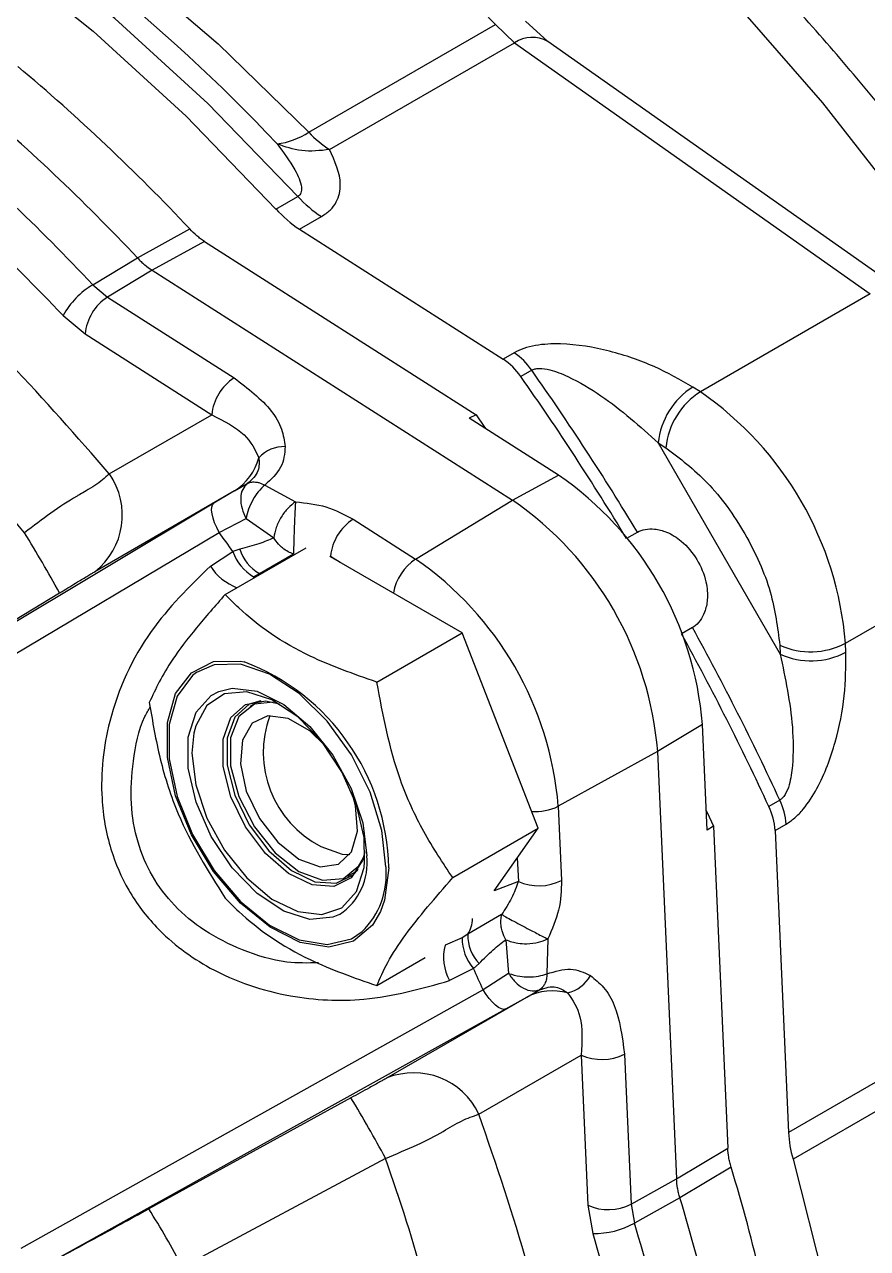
# Model space of a CAD drawing. Extents: x 75 to 2075, y 25 to 1460.
# Drawn here: x 1885.41 to 1919.45, y 570.92 to 620.32 of the extents above; entities that cross this region are included whole.
import ezdxf

# ---------------------------------------------------------------- set-up
doc = ezdxf.new("R2010")
doc.units = 0
doc.header["$LTSCALE"] = 5
doc.linetypes.add('SLD-KATı', pattern=[0])
doc.layers.get('0').update_dxf_attribs({"linetype": 'CONTINUOUS'})

msp = doc.modelspace()

# ---------------------------------------------------------------- linework, layer by layer
at = {"color": 7, "linetype": 'SLD-KATı'}
for p, q in [((1904.426, 620.321), (1899.559, 625.341)), ((1906.544, 619.636), (1905.643, 620.46)), ((1896.889, 615.969), (1904.426, 620.321)), ((1904.426, 620.321), (1905.195, 619.579)), ((1897.731, 615.27), (1905.195, 619.579)), ((1905.195, 619.579), (1919.558, 609.453)), ((1920.906, 609.511), (1906.543, 619.637)), ((1895.565, 612.873), (1896.449, 613.383)), ((1896.515, 612.058), (1897.399, 612.568)), ((1889.974, 610.898), (1892.082, 612.067)), ((1896.515, 612.058), (1904.734, 606.816)), ((1892.673, 611.569), (1890.564, 610.401)), ((1892.673, 611.569), (1903.645, 604.572)), ((1888.172, 609.817), (1889.974, 610.898)), ((1890.564, 610.401), (1888.763, 609.32)), ((1890.564, 610.401), (1905.119, 601.118)), ((1888.172, 609.817), (1888.763, 609.32)), ((1888.763, 609.32), (1893.876, 606.058)), ((1919.558, 609.453), (1912.7, 605.494)), ((1886.969, 608.576), (1887.856, 607.831)), ((1887.856, 607.831), (1892.969, 604.569)), ((1905.176, 607.071), (1904.734, 606.816)), ((1905.888, 606.368), (1905.446, 606.113)), ((1912.7, 605.494), (1912.392, 605.69)), ((1888.836, 602.182), (1892.969, 604.569)), ((1903.645, 604.572), (1903.37, 604.433)), ((1906.973, 602.135), (1903.37, 604.433)), ((1910.997, 603.436), (1915.921, 594.907)), ((1910.997, 603.436), (1911.305, 603.24)), ((1893.894, 601.496), (1894.406, 601.795)), ((1895.116, 601.732), (1896.353, 601.059)), ((1905.119, 601.118), (1906.973, 602.135)), ((1893.894, 601.496), (1888.246, 598.235)), ((1893.894, 601.496), (1893.057, 600.997)), ((1893.057, 600.997), (1874.754, 590.04)), ((1901.202, 598.744), (1905.119, 601.118)), ((1893.272, 599.822), (1894.354, 600.384)), ((1894.354, 600.384), (1895.478, 599.601)), ((1898.677, 600.355), (1901.202, 598.744)), ((1874.897, 588.878), (1893.272, 599.822)), ((1909.735, 599.591), (1910.156, 599.833)), ((1893.512, 597.315), (1896.78, 599.202)), ((1892.916, 598.466), (1893.822, 599.052)), ((1894.107, 599.152), (1893.822, 599.052)), ((1894.901, 598.166), (1896.275, 598.952)), ((1897.753, 598.852), (1897.744, 598.858)), ((1903.087, 595.773), (1897.769, 598.843)), ((1918.555, 595.353), (1925.193, 599.185)), ((1894.661, 598.035), (1894.901, 598.166)), ((1878.863, 592.555), (1886.825, 597.38)), ((1899.636, 593.78), (1903.087, 595.773)), ((1906.149, 587.881), (1903.087, 595.773)), ((1912.38, 595.98), (1911.96, 595.737)), ((1915.905, 595.272), (1915.921, 594.907)), ((1918.571, 594.989), (1918.555, 595.353)), ((1894.885, 593.018), (1894.511, 592.803)), ((1912.782, 592.073), (1910.974, 590.977)), ((1912.971, 587.804), (1912.782, 592.073)), ((1910.974, 590.977), (1906.96, 588.771)), ((1910.974, 590.977), (1911.737, 573.729)), ((1915.906, 589.016), (1915.464, 588.761)), ((1906.96, 588.771), (1907.092, 585.779)), ((1902.698, 585.889), (1906.149, 587.881)), ((1904.375, 585.357), (1906.149, 587.881)), ((1913.228, 587.973), (1912.971, 587.804)), ((1913.228, 587.973), (1913.803, 574.971)), ((1915.717, 587.794), (1916.159, 588.049)), ((1915.717, 587.794), (1916.256, 575.606)), ((1898.469, 585.948), (1898.842, 586.163)), ((1904.676, 584.4), (1903.309, 583.604)), ((1903.075, 583.461), (1902.393, 583.169)), ((1903.309, 583.604), (1903.075, 583.461)), ((1906.54, 583.414), (1906.504, 582.007)), ((1904.84, 583.386), (1904.956, 582.021)), ((1899.636, 581.532), (1901.593, 582.662)), ((1903.536, 582.226), (1903.765, 582.423)), ((1903.536, 582.226), (1902.576, 581.735)), ((1904.956, 582.021), (1903.928, 581.365)), ((1903.928, 581.365), (1885.263, 570.923)), ((1900.042, 577.805), (1905.69, 581.066)), ((1904.839, 580.591), (1905.69, 581.066)), ((1905.69, 581.066), (1906.204, 581.36)), ((1925.946, 581.2), (1916.256, 575.606)), ((1886.199, 570.218), (1904.839, 580.591)), ((1926.114, 580.112), (1916.44, 574.527)), ((1903.756, 576.342), (1907.889, 578.728)), ((1907.889, 578.728), (1908.157, 572.669)), ((1909.632, 578.769), (1909.9, 572.71)), ((1898.591, 577.002), (1890.432, 572.518)), ((1899.985, 574.562), (1891.794, 570.171)), ((1911.737, 573.729), (1913.803, 574.971)), ((1913.938, 574.21), (1911.872, 572.969)), ((1909.9, 572.71), (1911.737, 573.729)), ((1908.157, 572.669), (1908.359, 571.528)), ((1909.9, 572.71), (1910.035, 571.949)), ((1911.872, 572.969), (1910.035, 571.949))]:
    msp.add_line(p, q, dxfattribs=at)
at = {"color": 8, "linetype": 'SLD-KATı'}
for p, q in [((1897.753, 598.852), (1897.77, 598.866)), ((1897.77, 598.866), (1898.15, 598.623)), ((1894.989, 598.168), (1894.901, 598.166)), ((1905.307, 586.683), (1905.349, 585.738)), ((1905.349, 585.738), (1904.375, 585.357))]:
    msp.add_line(p, q, dxfattribs=at)
at = {"color": 7, "linetype": 'SLD-KATı', "flags": 128}
for points in [[(1866.678, 633.41), (1870.334, 632.753), (1874.093, 631.63), (1877.921, 630.053), (1881.783, 628.035), (1885.646, 625.593), (1889.474, 622.751), (1893.233, 619.534), (1896.889, 615.969)], [(1896.449, 613.383), (1892.816, 617.137), (1889.064, 620.559), (1885.227, 623.618), (1881.338, 626.286), (1877.432, 628.541), (1873.544, 630.363), (1869.706, 631.734), (1865.955, 632.644), (1862.322, 633.084)], [(1861.438, 632.574), (1865.071, 632.134), (1868.823, 631.224), (1872.66, 629.852), (1876.548, 628.031), (1880.454, 625.776), (1884.343, 623.108), (1888.18, 620.049), (1891.932, 616.627), (1895.565, 612.873)], [(1903.645, 604.572), (1903.989, 604.076), (1904.036, 604.008)], [(1893.272, 599.822), (1893.171, 600.02), (1893.087, 600.215), (1893.024, 600.401), (1892.983, 600.571), (1892.966, 600.72), (1892.972, 600.844), (1893.003, 600.937), (1893.057, 600.997)], [(1899.787, 584.525), (1899.465, 583.972), (1898.693, 583.322), (1897.695, 583.085), (1896.543, 583.277), (1895.324, 583.885), (1894.127, 584.863), (1893.042, 586.139), (1892.148, 587.618), (1891.513, 589.19), (1891.183, 590.74), (1891.183, 592.151), (1891.513, 593.32), (1892.148, 594.159), (1893.042, 594.607), (1894.127, 594.63), (1894.282, 594.6)], [(1892.353, 594.164), (1892.193, 594.042), (1891.571, 593.219), (1891.247, 592.073), (1891.247, 590.689), (1891.571, 589.17), (1892.193, 587.629), (1893.069, 586.179), (1894.133, 584.928), (1895.306, 583.969), (1896.501, 583.374), (1897.63, 583.185), (1898.609, 583.418), (1899.044, 583.71)], [(1898.133, 584.407), (1897.866, 584.289), (1896.93, 584.205), (1895.877, 584.536), (1894.8, 585.251), (1893.794, 586.287), (1892.95, 587.552), (1892.341, 588.934), (1892.023, 590.31), (1892.023, 591.557), (1892.341, 592.565), (1892.95, 593.245), (1893.256, 593.407)], [(1899.142, 586.523), (1899.118, 587.506), (1898.811, 588.832), (1898.225, 590.164), (1897.411, 591.383), (1896.442, 592.382), (1895.403, 593.071), (1894.388, 593.39), (1893.487, 593.309), (1892.779, 592.836), (1892.327, 592.014), (1892.249, 591.714)], [(1899.157, 586.936), (1899.06, 586.587), (1898.604, 585.877), (1897.899, 585.535), (1897.021, 585.597), (1896.066, 586.057), (1895.137, 586.865), (1894.334, 587.934), (1893.745, 589.147), (1893.434, 590.374), (1893.434, 591.481), (1893.745, 592.348), (1894.334, 592.882), (1895.137, 593.024), (1895.711, 592.904)], [(1894.958, 593.028), (1894.484, 592.893), (1893.904, 592.368), (1893.598, 591.514), (1893.598, 590.425), (1893.904, 589.218), (1894.484, 588.023), (1895.274, 586.971), (1896.188, 586.176), (1897.129, 585.723), (1897.993, 585.662), (1898.687, 585.999), (1898.887, 586.221)], [(1895.467, 592.974), (1894.691, 592.889), (1894.067, 592.39), (1893.734, 591.527), (1893.734, 590.405), (1894.067, 589.159), (1894.691, 587.938), (1895.533, 586.891), (1896.49, 586.144)], [(1897.526, 591.241), (1896.926, 591.815), (1896.054, 592.318), (1895.242, 592.424), (1894.598, 592.118), (1894.209, 591.441), (1894.129, 590.486), (1894.367, 589.38), (1894.893, 588.274), (1895.633, 587.316), (1896.49, 586.637), (1896.49, 586.637)], [(1896.49, 586.637), (1897.347, 586.327), (1898.088, 586.429), (1898.613, 586.929), (1898.851, 587.759), (1898.771, 588.808), (1898.623, 589.339)], [(1912.936, 588.593), (1912.971, 588.519), (1913.228, 587.973)], [(1897.374, 587.147), (1898.231, 586.838), (1898.549, 586.829)], [(1896.49, 586.144), (1897.447, 585.786), (1898.289, 585.861), (1898.913, 586.36), (1899.094, 586.689)], [(1904.839, 580.591), (1904.76, 580.574), (1904.663, 580.594), (1904.553, 580.65), (1904.433, 580.74), (1904.306, 580.86), (1904.176, 581.008), (1904.049, 581.178), (1903.928, 581.365)], [(1916.44, 574.527), (1917.699, 569.578), (1918.606, 564.714), (1919.154, 559.977), (1919.337, 555.411), (1919.154, 551.056), (1918.606, 546.952), (1917.699, 543.135), (1916.44, 539.64)]]:
    msp.add_lwpolyline(points, dxfattribs=at)
at = {"color": 8, "linetype": 'SLD-KATı', "flags": 128}
for points in [[(1927.133, 546.57), (1928.043, 547.254), (1930.091, 549.183), (1931.881, 551.467), (1933.396, 554.087), (1934.624, 557.02), (1935.555, 560.241), (1936.18, 563.722), (1936.493, 567.432), (1936.493, 571.341), (1936.179, 575.414), (1935.554, 579.616), (1934.624, 583.911), (1933.395, 588.262), (1931.88, 592.632), (1930.09, 596.982), (1928.042, 601.276), (1925.752, 605.477), (1923.242, 609.547), (1920.531, 613.453), (1917.645, 617.16), (1914.607, 620.637), (1911.444, 623.854), (1908.182, 626.782)], [(1900.006, 586.325), (1899.843, 587.79), (1899.366, 589.335), (1898.609, 590.845), (1897.63, 592.208), (1896.501, 593.323), (1895.306, 594.107), (1894.133, 594.503), (1893.069, 594.481), (1892.353, 594.164)], [(1893.256, 593.407), (1893.794, 593.535), (1894.8, 593.41), (1895.877, 592.881), (1896.93, 591.996), (1897.866, 590.832), (1898.6, 589.494), (1899.069, 588.099), (1899.23, 586.773)], [(1892.249, 591.714), (1892.172, 590.915), (1892.327, 589.636), (1892.779, 588.292), (1893.487, 587.002), (1894.388, 585.881), (1895.403, 585.027), (1896.442, 584.518), (1897.411, 584.398), (1898.225, 584.677), (1898.811, 585.332), (1899.118, 586.304), (1899.142, 586.523)], [(1900.118, 586.288), (1899.952, 584.985), (1899.787, 584.525)]]:
    msp.add_lwpolyline(points, dxfattribs=at)
at = {"color": 8, "linetype": 'SLD-KATı'}
for centre, radius, start, end in [((1845.72, 568.672), 68.424, 43.19014, 60.01805), ((1905.916, 618.507), 1.292, 61.001, 123.9363), ((1841.449, 563.906), 56.757, 39.2362, 62.939), ((1902.333, 597.027), 2.056, 123.3689, 170.1727), ((1894.744, 599.615), 2.159, 212.1656, 249.5718), ((1891.039, 586.119), 9.08, 1.0654, 69.0777), ((1906.045, 590.595), 2.04, 265.5309, 296.6435), ((1896.749, 586.486), 2.497, 303.6427, 6.6031), ((1896.751, 586.038), 3.268, 314.5765, 5.0465), ((1902.324, 584.245), 1.175, 326.9368, 359.6979)]:
    msp.add_arc(centre, radius, start, end, dxfattribs=at)
at = {"color": 7, "linetype": 'SLD-KATı'}
for centre, radius, start, end in [((1834.114, 557.64), 79.515, 43.19544, 50.07543), ((1831.932, 556.385), 79.627, 43.2043, 50.06277), ((1830.192, 555.376), 79.532, 43.19682, 50.07346), ((1895.248, 618.486), 3.004, 276.8574, 303.1001), ((1900.278, 619.194), 4.678, 223.5814, 237.0175), ((1900.013, 616.579), 4.787, 221.8848, 236.9085), ((1899.129, 616.069), 4.787, 221.8848, 236.9085), ((1889.883, 606.955), 3.334, 120.8752, 150.9104), ((1889.867, 607.626), 2.022, 123.1084, 174.2027), ((1903.279, 604.63), 2.626, 34.3916, 56.3443), ((1903.721, 604.885), 2.626, 34.3916, 56.3443), ((1815.185, 542.472), 110.95, 31.13153, 35.16318), ((1894.98, 604.365), 2.022, 123.1084, 174.2027), ((1814.743, 542.217), 110.95, 31.13153, 35.16318), ((1914.004, 603.134), 3.022, 122.2312, 174.2598), ((1914.312, 602.938), 3.022, 122.2312, 174.2598), ((1904.944, 594.256), 13.655, 4.6099, 55.3901), ((1895.893, 601.897), 1.389, 88.3323, 137.3207), ((1892.658, 603.423), 2.289, 302.692, 345.2077), ((1886.459, 600.52), 2.901, 308.0321, 34.9702), ((1899.278, 590.985), 13.548, 4.6099, 55.3901), ((1897.364, 589.879), 13.655, 4.6099, 55.3901), ((1899.781, 598.661), 2.022, 123.1084, 174.2027), ((1842.81, 573.33), 50.157, 28.6527, 31.8619), ((1809.195, 539.19), 103.659, 35.27428, 35.79709), ((1895.602, 599.666), 1.883, 199.0353, 240.0402), ((1895.688, 599.614), 1.648, 196.2779, 241.4685), ((1893.574, 587.692), 13.429, 4.6099, 55.3901), ((1815.215, 542.412), 110.953, 24.8369, 28.86846), ((1814.773, 542.157), 110.953, 24.8369, 28.86846), ((1917.147, 598.028), 3.023, 245.7448, 297.7646), ((1917.163, 597.663), 3.023, 245.7448, 297.7646), ((1899.332, 590.954), 4.281, 159.8014, 242.7769), ((1913.538, 587.881), 2.626, 3.6576, 25.6081), ((1913.096, 587.626), 2.626, 3.6576, 25.6081), ((1906.178, 587.582), 2.022, 245.8018, 296.8876), ((1904.958, 583.46), 1.883, 179.9558, 220.9671), ((1904.956, 583.561), 1.648, 178.5278, 223.7244), ((1904.253, 582.678), 1.925, 165.2239, 209.3467), ((1809.376, 538.865), 103.665, 24.20302, 24.72581), ((1907.035, 582.597), 1.389, 282.6838, 331.6674), ((1906.74, 579.032), 2.289, 74.7893, 117.3021), ((1908.717, 580.572), 2.022, 245.8018, 296.8876), ((1901.127, 575.114), 2.901, 25.0312, 111.9624), ((1855.738, 550.899), 50.177, 28.1385, 31.347), ((1920.928, 575.849), 4.679, 182.9847, 196.419), ((1835.559, 551.576), 68.403, 10.65247, 19.63559), ((1837.808, 551.218), 79.527, 9.92581, 16.80509), ((1908.985, 574.513), 2.022, 245.8018, 296.8876), ((1835.63, 549.956), 79.64, 9.93846, 16.79622), ((1860.727, 553.71), 35.158, 27.9166, 32.3407), ((1908.412, 574.863), 3.335, 269.0963, 299.1201), ((1833.887, 548.953), 79.545, 9.92778, 16.80371)]:
    msp.add_arc(centre, radius, start, end, dxfattribs=at)
for points, knots in [([(1927.359, 606.169), (1926.567, 607.496), (1925.455, 609.359), (1923.684, 612.012), (1922.121, 614.222), (1920.178, 616.762), (1918.062, 619.315), (1915.77, 621.849), (1913.338, 624.309), (1910.787, 626.633), (1908.7, 628.39), (1907.457, 629.291), (1907.111, 629.541)], [0, 0, 0, 0, 0.1426946, 0.2003156, 0.2957992, 0.3945837, 0.5001841, 0.6099596, 0.722852, 0.8380276, 0.9549107, 1, 1, 1, 1]), ([(1895.607, 615.503), (1895.863, 615.159), (1896.28, 614.598), (1896.607, 613.909), (1896.597, 613.564), (1896.53, 613.441), (1896.475, 613.402), (1896.449, 613.383)], [0, 0, 0, 0, 0.499816, 0.813591, 0.917332, 0.960152, 1, 1, 1, 1]), ([(1897.399, 612.568), (1897.525, 612.653), (1897.783, 612.827), (1898.091, 613.262), (1898.263, 614.1), (1897.944, 614.802), (1897.731, 615.27)], [0, 0, 0, 0, 0.122601, 0.251141, 0.501163, 1, 1, 1, 1]), ([(1892.673, 611.569), (1892.622, 611.604), (1892.52, 611.672), (1892.319, 611.83), (1892.177, 611.972), (1892.082, 612.067)], [0, 0, 0, 0, 0.252937, 0.505873, 1, 1, 1, 1]), ([(1889.974, 610.898), (1890.022, 610.849), (1890.117, 610.751), (1890.313, 610.575), (1890.464, 610.47), (1890.564, 610.401)], [0, 0, 0, 0, 0.2530765, 0.5061529, 1, 1, 1, 1]), ([(1912.392, 605.69), (1911.889, 605.978), (1910.88, 606.555), (1909.067, 607.175), (1907.389, 607.472), (1906.193, 607.411), (1905.562, 607.262), (1905.303, 607.134), (1905.176, 607.071)], [0, 0, 0, 0, 0.24889, 0.498664, 0.748486, 0.873942, 0.938252, 1, 1, 1, 1]), ([(1905.888, 606.368), (1905.931, 606.388), (1906.02, 606.429), (1906.267, 606.452), (1906.732, 606.376), (1907.6, 606.022), (1909.154, 605.095), (1910.26, 604.099), (1910.997, 603.436)], [0, 0, 0, 0, 0.026666, 0.05557, 0.125692, 0.250719, 0.500888, 1, 1, 1, 1]), ([(1893.876, 606.058), (1894.432, 605.633), (1895.255, 605.005), (1895.826, 604.014), (1895.898, 603.521), (1895.933, 603.285)], [0, 0, 0, 0, 0.521493, 0.771168, 1, 1, 1, 1]), ([(1892.969, 604.569), (1893.462, 604.318), (1894.387, 603.847), (1894.717, 603.159), (1894.871, 602.838)], [0, 0, 0, 0, 0.5329, 1, 1, 1, 1]), ([(1895.933, 603.285), (1895.912, 603.001), (1895.869, 602.433), (1895.367, 601.965), (1895.116, 601.732)], [0, 0, 0, 0, 0.501471, 1, 1, 1, 1]), ([(1911.305, 603.24), (1911.875, 602.808), (1913.055, 601.913), (1914.563, 599.809), (1915.631, 597.451), (1915.816, 595.982), (1915.905, 595.272)], [0, 0, 0, 0, 0.241412, 0.5, 0.758588, 1, 1, 1, 1]), ([(1894.871, 602.838), (1894.884, 602.664), (1894.903, 602.401), (1894.696, 602.04), (1894.502, 601.876), (1894.406, 601.795)], [0, 0, 0, 0, 0.4989122, 0.7515466, 1, 1, 1, 1]), ([(1888.836, 602.182), (1888.657, 602.023), (1888.393, 601.787), (1887.94, 601.524), (1887.704, 601.387), (1887.575, 601.312), (1887.201, 601.094), (1886.484, 600.625), (1885.767, 600.079), (1885.41, 599.806)], [0, 0, 0, 0, 0.230998, 0.340379, 0.41321, 0.435741, 0.449018, 0.725405, 1, 1, 1, 1]), ([(1894.406, 601.795), (1894.337, 601.724), (1894.195, 601.577), (1894.121, 601.211), (1894.166, 600.789), (1894.293, 600.516), (1894.354, 600.384)], [0, 0, 0, 0, 0.241629, 0.5, 0.758371, 1, 1, 1, 1]), ([(1895.116, 601.732), (1895.025, 601.648), (1894.852, 601.489), (1894.623, 601.14), (1894.443, 600.761), (1894.383, 600.509), (1894.354, 600.384)], [0, 0, 0, 0, 0.2658801, 0.4999858, 0.7524732, 1, 1, 1, 1]), ([(1894.406, 601.795), (1894.448, 601.814), (1894.545, 601.857), (1894.708, 601.863), (1894.903, 601.831), (1895.035, 601.77), (1895.116, 601.732)], [0, 0, 0, 0, 0.220765, 0.500054, 0.692052, 1, 1, 1, 1]), ([(1896.353, 601.059), (1896.25, 600.981), (1896.042, 600.822), (1895.763, 600.448), (1895.549, 600.016), (1895.502, 599.74), (1895.478, 599.601)], [0, 0, 0, 0, 0.2396091, 0.4860127, 0.7394166, 1, 1, 1, 1]), ([(1896.353, 601.059), (1896.347, 600.977), (1896.338, 600.832), (1896.325, 600.544), (1896.311, 600.249), (1896.299, 599.929), (1896.289, 599.625), (1896.28, 599.347), (1896.276, 599.11), (1896.275, 599.005), (1896.275, 598.952)], [0, 0, 0, 0, 0.1419665, 0.2499748, 0.3826526, 0.4999787, 0.6273425, 0.7499896, 0.8720547, 1, 1, 1, 1]), ([(1896.353, 601.059), (1896.777, 601.01), (1897.652, 600.91), (1898.329, 600.543), (1898.677, 600.355)], [0, 0, 0, 0, 0.485655, 1, 1, 1, 1]), ([(1910.156, 599.833), (1910.258, 599.878), (1910.462, 599.966), (1910.885, 599.971), (1911.402, 599.836), (1912.023, 599.443), (1912.595, 598.751), (1912.946, 597.916), (1913.015, 597.172), (1912.9, 596.632), (1912.698, 596.249), (1912.507, 596.057), (1912.397, 595.99), (1912.38, 595.98)], [0, 0, 0, 0, 0.0642142, 0.1281282, 0.2104283, 0.3275014, 0.48814, 0.6513335, 0.7711506, 0.8557407, 0.9217604, 0.9882108, 1, 1, 1, 1]), ([(1895.478, 599.601), (1895.286, 599.519), (1894.902, 599.357), (1894.372, 599.22), (1894.107, 599.152)], [0, 0, 0, 0, 0.4994255, 1, 1, 1, 1]), ([(1896.275, 598.952), (1896.203, 598.978), (1896.048, 599.034), (1895.841, 599.176), (1895.638, 599.363), (1895.536, 599.514), (1895.478, 599.601)], [0, 0, 0, 0, 0.232784, 0.500024, 0.713851, 1, 1, 1, 1]), ([(1886.825, 597.38), (1886.829, 597.382), (1886.864, 597.403), (1887.107, 597.551), (1887.488, 597.782), (1887.901, 598.031), (1888.132, 598.168), (1888.209, 598.213), (1888.246, 598.235)], [0, 0, 0, 0, 0.007947, 0.069209, 0.48193, 0.766065, 0.885998, 1, 1, 1, 1]), ([(1892.916, 598.466), (1892.067, 597.631), (1890.282, 595.878), (1888.749, 592.546), (1888.402, 589.435), (1888.801, 587.104), (1889.565, 585.327), (1890.87, 583.611), (1893.058, 581.975), (1895.999, 581.004), (1899.356, 580.833), (1901.437, 581.416), (1902.576, 581.735)], [0, 0, 0, 0, 0.125585, 0.263856, 0.370279, 0.440267, 0.500585, 0.563241, 0.655321, 0.772342, 0.875322, 1, 1, 1, 1]), ([(1893.512, 597.315), (1893.111, 596.859), (1892.3, 595.937), (1891.105, 594.366), (1890.704, 593.504), (1890.45, 592.959)], [0, 0, 0, 0, 0.264861, 0.535466, 1, 1, 1, 1]), ([(1899.636, 593.78), (1898.706, 594.106), (1896.508, 594.877), (1894.602, 596.213), (1893.691, 597.135), (1893.512, 597.315)], [0, 0, 0, 0, 0.370604, 0.876586, 1, 1, 1, 1]), ([(1915.921, 594.907), (1916.127, 593.938), (1916.436, 592.482), (1916.462, 590.672), (1916.335, 589.743), (1916.169, 589.303), (1916.024, 589.101), (1915.944, 589.044), (1915.906, 589.016)], [0, 0, 0, 0, 0.499111, 0.74928, 0.874307, 0.944428, 0.973332, 1, 1, 1, 1]), ([(1916.159, 588.049), (1916.276, 588.127), (1916.517, 588.287), (1916.961, 588.759), (1917.612, 589.764), (1918.194, 591.366), (1918.564, 593.247), (1918.569, 594.409), (1918.571, 594.989)], [0, 0, 0, 0, 0.061709, 0.126056, 0.251513, 0.501335, 0.75111, 1, 1, 1, 1]), ([(1902.698, 585.889), (1902.296, 586.495), (1901.485, 587.72), (1900.291, 590.318), (1899.889, 592.44), (1899.636, 593.78)], [0, 0, 0, 0, 0.264861, 0.535466, 1, 1, 1, 1]), ([(1890.45, 592.959), (1890.58, 592.196), (1890.843, 590.654), (1891.732, 587.88), (1892.823, 586.156), (1893.512, 585.067)], [0, 0, 0, 0, 0.264861, 0.535466, 1, 1, 1, 1]), ([(1899.636, 581.532), (1899.766, 581.832), (1900.028, 582.437), (1900.918, 583.832), (1902.009, 585.092), (1902.698, 585.889)], [0, 0, 0, 0, 0.264861, 0.535466, 1, 1, 1, 1]), ([(1905.349, 585.738), (1905.272, 585.515), (1905.126, 585.094), (1904.82, 584.622), (1904.676, 584.4)], [0, 0, 0, 0, 0.529411, 1, 1, 1, 1]), ([(1907.092, 585.779), (1907.081, 585.383), (1907.061, 584.614), (1906.71, 583.806), (1906.54, 583.414)], [0, 0, 0, 0, 0.514345, 1, 1, 1, 1]), ([(1893.512, 585.067), (1893.691, 584.887), (1894.602, 583.965), (1896.508, 582.628), (1898.706, 581.858), (1899.636, 581.532)], [0, 0, 0, 0, 0.1234145, 0.6293958, 1, 1, 1, 1]), ([(1904.84, 583.386), (1904.791, 583.488), (1904.712, 583.653), (1904.652, 583.922), (1904.634, 584.163), (1904.663, 584.325), (1904.676, 584.4)], [0, 0, 0, 0, 0.311482, 0.499919, 0.768237, 1, 1, 1, 1]), ([(1904.676, 584.4), (1904.712, 584.38), (1904.8, 584.329), (1905.018, 584.209), (1905.285, 584.065), (1905.574, 583.911), (1905.84, 583.772), (1906.112, 583.631), (1906.331, 583.518), (1906.471, 583.45), (1906.529, 583.42), (1906.54, 583.414)], [0, 0, 0, 0, 0.10164, 0.249943, 0.398946, 0.499881, 0.645094, 0.749841, 0.876879, 0.977196, 1, 1, 1, 1]), ([(1904.84, 583.386), (1904.921, 583.353), (1905.069, 583.293), (1905.362, 583.236), (1905.73, 583.212), (1906.171, 583.261), (1906.42, 583.364), (1906.54, 583.414)], [0, 0, 0, 0, 0.165136, 0.303768, 0.500776, 0.759324, 1, 1, 1, 1]), ([(1903.765, 582.423), (1903.957, 582.618), (1904.34, 583.009), (1904.673, 583.26), (1904.84, 583.386)], [0, 0, 0, 0, 0.500105, 1, 1, 1, 1]), ([(1904.956, 582.021), (1905.105, 581.978), (1905.357, 581.905), (1905.785, 581.876), (1906.176, 581.902), (1906.397, 581.973), (1906.504, 582.007)], [0, 0, 0, 0, 0.29655, 0.499878, 0.757142, 1, 1, 1, 1]), ([(1904.956, 582.021), (1905.039, 581.902), (1905.213, 581.655), (1905.556, 581.405), (1905.91, 581.286), (1906.108, 581.336), (1906.204, 581.36)], [0, 0, 0, 0, 0.241629, 0.5, 0.758371, 1, 1, 1, 1]), ([(1906.504, 582.007), (1906.499, 581.935), (1906.487, 581.789), (1906.428, 581.617), (1906.338, 581.463), (1906.254, 581.398), (1906.204, 581.36)], [0, 0, 0, 0, 0.247345, 0.500044, 0.704699, 1, 1, 1, 1]), ([(1906.504, 582.007), (1906.833, 582.107), (1907.489, 582.308), (1908.002, 582.061), (1908.258, 581.937)], [0, 0, 0, 0, 0.499987, 1, 1, 1, 1]), ([(1908.258, 581.937), (1908.445, 581.789), (1908.836, 581.48), (1909.408, 580.49), (1909.542, 579.463), (1909.632, 578.769)], [0, 0, 0, 0, 0.228832, 0.478507, 1, 1, 1, 1]), ([(1906.204, 581.36), (1906.322, 581.403), (1906.56, 581.489), (1906.978, 581.487), (1907.196, 581.339), (1907.34, 581.241)], [0, 0, 0, 0, 0.2489103, 0.5010974, 1, 1, 1, 1]), ([(1907.34, 581.241), (1907.541, 580.947), (1907.972, 580.318), (1907.917, 579.281), (1907.889, 578.728)], [0, 0, 0, 0, 0.4671, 1, 1, 1, 1]), ([(1900.042, 577.805), (1900.004, 577.783), (1899.926, 577.738), (1899.692, 577.607), (1899.234, 577.354), (1898.839, 577.138), (1898.591, 577.002)], [0, 0, 0, 0, 0.114906, 0.235034, 0.517864, 1, 1, 1, 1]), ([(1899.985, 574.562), (1900.422, 574.741), (1901.259, 575.082), (1902.281, 575.619), (1903.084, 576.115), (1903.527, 576.265), (1903.756, 576.342)], [0, 0, 0, 0, 0.287921, 0.551646, 0.769201, 1, 1, 1, 1]), ([(1913.938, 574.21), (1913.92, 574.276), (1913.883, 574.408), (1913.829, 574.666), (1913.813, 574.85), (1913.803, 574.971)], [0, 0, 0, 0, 0.252937, 0.505873, 1, 1, 1, 1]), ([(1911.872, 572.969), (1911.853, 573.035), (1911.816, 573.167), (1911.762, 573.425), (1911.747, 573.608), (1911.737, 573.729)], [0, 0, 0, 0, 0.253076, 0.506152, 1, 1, 1, 1]), ([(1890.432, 572.518), (1889.684, 572.109), (1888.19, 571.29), (1886.877, 570.583), (1886.22, 570.229)], [0, 0, 0, 0, 0.500178, 1, 1, 1, 1])]:
    msp.add_open_spline(points, degree=3, knots=knots, dxfattribs=at)
at = {"color": 8, "linetype": 'SLD-KATı'}
for points, knots in [([(1888.836, 602.182), (1887.523, 603.688), (1884.867, 606.735), (1880.58, 610.768), (1876.105, 614.344), (1871.519, 617.321), (1866.932, 619.639), (1862.459, 621.228), (1858.281, 622.129), (1855.73, 622.152), (1854.522, 622.163)], [0, 0, 0, 0, 0.122872, 0.248583, 0.37626, 0.504943, 0.633626, 0.761303, 0.887014, 1, 1, 1, 1]), ([(1897.275, 582.451), (1896.852, 582.443), (1895.809, 582.423), (1894.24, 582.915), (1892.693, 583.682), (1891.45, 584.707), (1890.523, 585.925), (1889.931, 587.335), (1889.659, 588.923), (1889.78, 590.637), (1890.033, 591.985), (1890.412, 592.648), (1890.486, 592.777)], [0, 0, 0, 0, 0.085658, 0.210738, 0.324971, 0.43006, 0.52821, 0.626238, 0.731177, 0.845228, 0.970094, 1, 1, 1, 1])]:
    msp.add_open_spline(points, degree=3, knots=knots, dxfattribs=at)
at = {"color": 7, "linetype": 'SLD-KATı'}
for points in [[(1897.731, 615.27), (1897.344, 615.23), (1896.569, 615.149), (1895.928, 615.385), (1895.607, 615.503)], [(1880.184, 614.985), (1881.339, 613.991), (1883.649, 612.002), (1885.863, 609.718), (1886.969, 608.576)], [(1907.108, 564.243), (1906.691, 566.24), (1905.858, 570.234), (1904.456, 574.306), (1903.756, 576.342)], [(1908.359, 571.528), (1908.795, 569.999), (1909.666, 566.94), (1910.233, 563.945), (1910.517, 562.447)]]:
    msp.add_open_spline(points, degree=3, dxfattribs=at)

doc.saveas('drawing.dxf')
